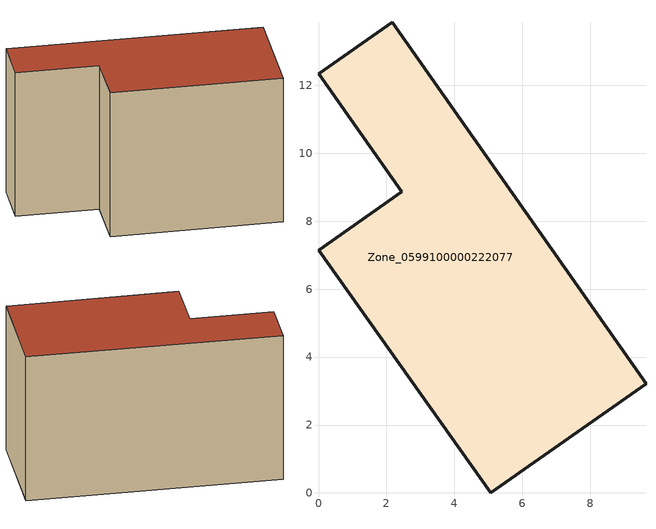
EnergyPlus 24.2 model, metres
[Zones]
Zone_0599100000222077
 floor ground (C_G): 9.64,3.21 5.08,0 0,7.14 2.45,8.86 0,12.34 2.17,13.86 z0
 wall outside (C_F): 5.08,0 9.64,3.21 2.17,13.86 0,12.34 2.45,8.86 0,7.14 5.08,0 z0:8.07
 roof outside (C_R): 0,7.14 5.08,0 9.64,3.21 2.17,13.86 0,12.34 2.45,8.86 z8.07
[BUILDING]
Pand.0599100000222077: North Axis=0; Terrain=City; Loads Convergence Tolerance Value=0.04; Temperature Convergence Tolerance Value=0.4; Solar Distribution=FullExterior; Maximum Number of Warmup Days=25; Minimum Number of Warmup Days=1
[Site:Location]
Rotterdam.The.Hague.AP_ZH_NLD Design_Conditions: Latitude=51.96; Longitude=4.45; Time Zone=1; Elevation=-4.5
[SITE:GROUNDTEMPERATURE:BUILDINGSURFACE]
18, 18, 18, 18, 18, 18, 18, 18, 18, 18, 18, 18
[MATERIAL] Thermal Absorptance=0.9; Solar Absorptance=0.7; Visible Absorptance=0.7
Name | Roughness | Thickness | Conductivity | Density | Specific Heat
G.TC.1975-1991 | MediumSmooth | 0.15 | 0.288461 | 540 | 1210
F.TC.1975-1991 | Rough | 0.3 | 0.230769 | 1920 | 840
R.TC.1975-1991 | MediumRough | 0.2 | 0.153846 | 1500 | 1000
[CONSTRUCTION]
C_G: G.TC.1975-1991
C_F: F.TC.1975-1991
C_R: R.TC.1975-1991
[ZONE]
Zone_0599100000222077: Type=1; Multiplier=1; Ceiling Height=Autocalculate; Volume=Autocalculate; Floor Area=autocalculate; Part of Total Floor Area=Yes
[ZONEINFILTRATION:DESIGNFLOWRATE]
Infil_Zone_0599100000222077: Zone or ZoneList or Space or SpaceList=Zone_0599100000222077; Schedule=AlwaysOn; Design Flow Rate Calculation Method=Flow/Area; Flow Rate per Floor Area=0.003; Constant Term Coefficient=1; Temperature Term Coefficient=0; Velocity Term Coefficient=0; Velocity Squared Term Coefficient=0
[HVACTEMPLATE:ZONE:IDEALLOADSAIRSYSTEM]
Zone_0599100000222077: Maximum Heating Supply Air Temperature=50; Minimum Cooling Supply Air Temperature=13; Maximum Heating Supply Air Humidity Ratio=0.0156; Minimum Cooling Supply Air Humidity Ratio=0.0077; Heating Limit=NoLimit; Cooling Limit=NoLimit; Dehumidification Control Type=ConstantSensibleHeatRatio; Cooling Sensible Heat Ratio=0.7; Dehumidification Setpoint=60; Humidification Control Type=None; Humidification Setpoint=30; Outdoor Air Method=None; Outdoor Air Flow Rate per Person=0.00944; Outdoor Air Flow Rate per Zone Floor Area=0; Outdoor Air Flow Rate per Zone=0; Demand Controlled Ventilation Type=None; Outdoor Air Economizer Type=NoEconomizer; Heat Recovery Type=None; Sensible Heat Recovery Effectiveness=0.7; Latent Heat Recovery Effectiveness=0.65
[ZONECONTROL:THERMOSTAT]
ThermostatControl_Zone_0599100000222077: Zone or ZoneList=Zone_0599100000222077; Control Type Schedule=DualSetpointControlType; Control 1=Thermostat_Zone_0599100000222077; Temperature Difference Between Cutout And Setpoint=0
[THERMOSTATSETPOINT:DUALSETPOINT]
Thermostat_Zone_0599100000222077: Heating Setpoint Temperature Schedule=HeatingSetpoint_Zone_0599100000222077; Cooling Setpoint Temperature Schedule=CoolingSetpoint_Zone_0599100000222077
[SCHEDULE:COMPACT]
HeatingSetpoint_Zone_0599100000222077: Through: 12/31, For: AllDays, Until: 24:00, 21
CoolingSetpoint_Zone_0599100000222077: Through: 12/31, For: AllDays, Until: 24:00, 24
DualSetpointControlType: Through: 12/31, For: AllDays, Until: 24:00, 4
AlwaysOn: Through: 12/31, For: AllDays, Until: 24:00, 1
